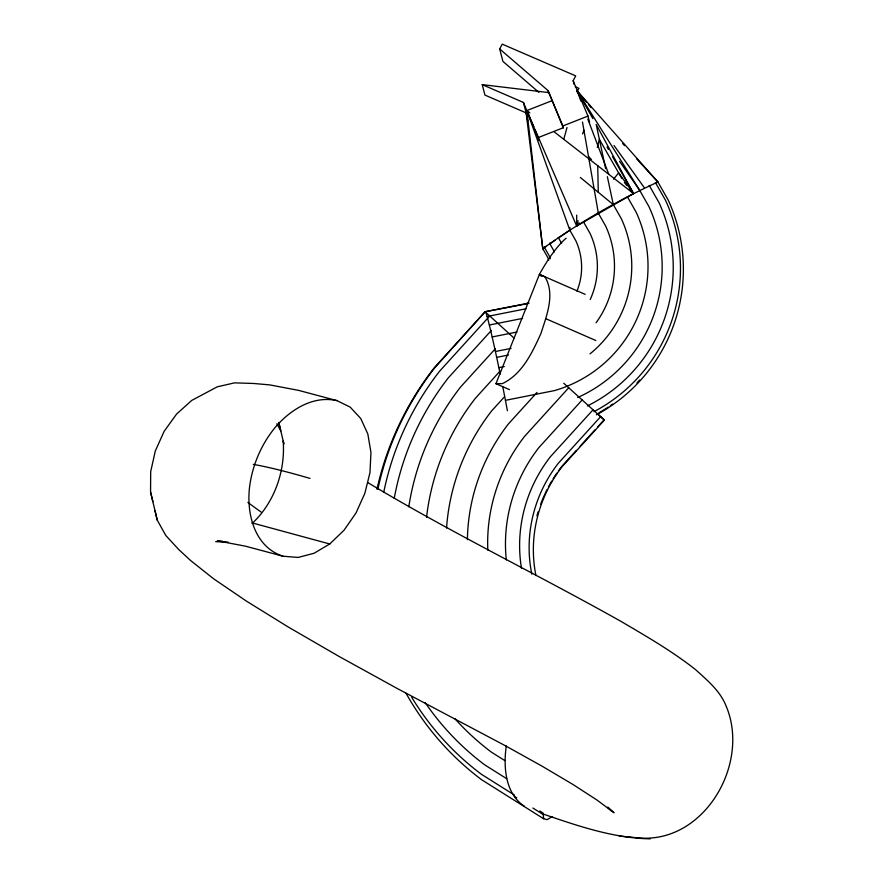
<?xml version="1.0" encoding="UTF-8"?>
<svg xmlns="http://www.w3.org/2000/svg" width="883" height="883" viewBox="0 0 883 883"><rect width="100%" height="100%" fill="white"/><g stroke="black" fill="none" stroke-linecap="round" stroke-linejoin="round"><path stroke-width="1.32" d="M605.639 168.675L596.191 124.426L633.519 193.543L576.676 226.048L576.709 215.121M608.1 807.294L614.016 812.746L597.029 800.064L572.846 784.413L541.996 766.124L505.131 745.616L397.681 688.74L339.127 656.488L288.377 627.085L246.28 601.025L213.52 578.718L190.64 560.55L178.719 549.535L165.805 535.484L157.229 520.076L150.563 492.008L150.684 471.665L155.309 450.97L164.128 431.346L176.545 414.105L191.71 400.441L217.295 386.809L234.569 382.858L253.73 383.476L269.933 384.922L298.73 390.407L336.887 400.606L350.176 407.118L360.728 418.487L367.814 433.939L370.959 452.427L369.955 472.681L364.856 493.321L356.026 512.957L344.039 530.23L329.745 543.983L314.094 553.255L298.167 557.438L283.046 556.224L245.375 546.158L217.295 540.815L222.704 541.301M569.965 227.439L569.833 230.176L575.782 240.629A63.918 63.697 16.6 0 1 576.93 291.169M524.392 806.256C505.186 793.718 503.266 766.841 506.279 745.969M495.959 383.719L502.394 383.608C522.261 374.171 532.261 352.538 540.926 333.509C546.522 315.871 555.528 294.116 544.855 276.765L539.414 274.381L495.959 383.719L509.502 389.635M534.966 129.404L576.676 226.048L578.067 220.717M597.283 147.373L599.38 139.371L621.731 178.256M563.773 139.304L567.007 127.516M548.751 260.187A34.018 33.907 16.6 0 0 547.46 256.931L542.769 248.697L526.147 112.892L526.842 110.574L551.952 100.695M582.603 133.962L583.917 130.176M538.917 92.384L502.913 61.391L499.679 48.951L502.239 44.15L575.705 75.894L573.155 80.695L574.127 84.426M577.029 91.931L578.939 88.344L575.208 86.722M576.676 226.048L579.193 222.858M613.586 179.216L618.619 172.836L633.519 193.543L554.226 131.876M529.822 112.892L526.842 110.574L542.769 248.697C578.597 222.935 617.78 200.397 657.912 181.997L668.199 200.066A166.258 165.695 16.6 0 1 596.378 414.833M376.953 489.226A297.615 286.909 -48.1 0 1 434.16 367.88L485.131 311.732L434.646 367.924A293.686 283.112 -48.1 0 0 377.913 488.994M485.418 312.019L489.745 315.971L439.469 371.346A284.425 274.183 -48.1 0 0 383.708 492.427M491.401 330.408L448.288 377.88A270.463 260.728 -48.1 0 0 394.237 498.387M495.341 348.741L460.496 387.107A252.759 243.664 -48.1 0 0 408.807 506.787M499.955 371.213L475.286 398.388A232.505 224.139 -48.1 0 0 426.555 517.339M504.359 396.931L491.621 410.948A211.092 203.498 -48.1 0 0 446.544 528.067M537.041 392.405L508.409 423.939A189.988 183.145 -48.1 0 0 467.405 539.634M568.729 387.769L524.491 436.478A170.607 164.47 -48.1 0 0 487.813 550.153M582.151 399.955L538.785 447.703A154.293 148.741 -48.1 0 0 506.312 559.921M535.937 575.584A133.322 128.521 -48.1 0 1 562.14 466.621L604.391 420.087L593.023 409.811L550.308 456.853A142.141 137.031 -48.1 0 0 521.478 568.255M600.617 416.677L558.277 463.31A134.989 130.132 -48.1 0 0 531.853 574.237M576.422 450.308L561.654 466.566A137.251 132.318 -48.1 0 0 558.409 470.904M580.109 446.235L594.877 429.977M597.648 426.93L604.115 419.811L597.769 414.017M252.152 523.453C274.381 502.67 285.452 471.191 283.189 441.003L283.763 443.387M542.769 248.697L546.158 246.39M550.661 243.3L555.175 240.209M558.553 237.891L569.833 230.176L526.842 110.574L528.177 112.936M552.394 816.543L547.085 819.656L543.586 818.718L481.599 779.711A297.615 286.909 -48.1 0 1 406.025 693.243M655.484 183.311L657.912 181.997L577.074 90.817L580.97 101.092M499.679 48.951L548.034 90.574L563.354 127.947L562.835 125.96L587.957 116.081L573.155 80.695M538.829 140.22L538.144 137.616L563.266 127.737M635.307 837.537C702.316 846.499 751.003 765.108 726.19 706.201C720.175 690.87 707.471 680.484 695.649 669.711C672.294 651.257 646.444 636.345 620.837 621.29C537.019 574.226 450.407 532.25 367.979 482.692M528.299 302.88A34.018 33.907 16.6 0 1 526.091 303.609L485.131 311.732L526.765 303.807A35.331 35.21 16.6 0 0 529.072 303.057M485.705 311.964L487.14 316.489L526.003 308.774M487.14 316.489L489.348 325.01L522.581 318.41M489.348 325.01L492.173 336.953L517.052 332.008M492.173 336.953L495.418 351.489L511.069 348.388M496.676 357.361L508.542 354.999M495.418 351.489L498.873 367.637L504.27 366.566M507.405 410.738L505.451 400.33L554.48 390.595A130.044 129.591 16.6 0 0 636.146 212.207L627.405 196.821M215.673 541.687L228.024 542.085M336.887 400.606C313.255 395.341 290.893 409.436 275.882 426.599A106.81 95.861 -75 0 0 249.966 484.149C245.761 511.467 253.564 546.776 283.046 556.224M543.818 814.281C578.332 826.08 613.42 838.155 650.285 838.85M619.281 836.113L633.707 837.382M527.703 121.004L526.147 112.892L484.944 95.088L482.228 84.636L548.553 92.56M252.108 522.891L329.745 543.983M482.228 84.636L523.431 102.439L538.144 137.616M566.146 238.222A82.152 21.567 -66.7 0 0 539.414 274.381L585.131 294.337M545.926 318.752L595.848 340.518M504.855 760.616L491.401 752.139A270.463 260.728 -48.1 0 1 454.977 718.751M506.699 778.696L484.8 764.921A284.425 274.183 -48.1 0 1 425.076 702.46M514.48 795.097L481.467 774.325A293.686 283.112 -48.1 0 1 411.688 697.25M539.756 811.002L543.2 813.166L543.586 818.718M514.425 796.422L516.743 797.868M532.902 808.044L543.299 814.59M580.319 177.45L613.321 204.657L621.378 218.818A113.73 113.344 16.6 0 1 589.987 353.895M563.707 383.211L593.023 409.811M489.745 315.971L513.994 338.046M539.414 274.381L541.356 276.302M607.614 807.272L611.235 810.892M588.497 156.512L591.367 159.437M622.714 143.62L624.557 145.64M636.61 158.774L657.912 181.997M592.901 118.631L577.074 90.817L586.731 102.406M588.486 104.514L591.124 107.682M624.424 182.505L626.908 185.518M629.391 188.532L633.519 193.543L612.482 156.567M614.005 145.496L644.424 187.825M619.513 161.28L639.645 190.253L648.994 206.699A144.315 143.819 16.6 0 1 577.703 397.538M577.074 90.817L639.645 190.253M655.44 182.582L665.583 200.419A163.068 162.505 16.6 0 1 593.972 411.677M649.204 185.397L659.038 202.682A155.585 155.044 16.6 0 1 587.383 405.948M607.051 147.019L608.409 149.404M583.52 221.92L590.12 233.531A79.503 79.227 16.6 0 1 590.219 299.514M558.222 237.428L561.599 243.344M549.491 243.167L554.469 251.92M544.215 247.008L548.961 255.342A35.331 35.21 16.6 0 1 550.308 258.719M276.854 423.774L280.805 430.893L279.072 423.608M526.842 110.574L533.884 126.898M548.034 90.574L562.835 125.96M587.802 119.073L608.762 174.282M587.957 116.081L589.579 122.296M523.431 102.439L526.147 112.892M150.563 492.008L152.858 501.632M154.966 510.606L157.229 520.076M278.785 422.405L283.929 444.072M607.349 176.677L613.321 204.657M498.873 367.637L500.186 374.05M502.824 386.975L505.451 400.33M582.504 122.031L598.343 213.211L605.672 226.092A96.49 96.159 16.6 0 1 596.069 322.759M597.736 165.717L598.266 192.251M261.07 512.008A693.42 56.821 24.6 0 1 247.858 502.394M253.289 464.37A693.42 56.821 24.6 0 1 309.966 478.409M536.93 515.838A137.251 132.318 -48.1 0 1 538.056 511.952M540.65 504.281A137.251 132.318 -48.1 0 1 547.151 489.414M548.398 487.019A137.251 132.318 -48.1 0 1 551.709 481.125M553.122 478.807A137.251 132.318 -48.1 0 1 556.842 473.133M639.667 379.988A164.955 164.393 16.6 0 1 636.941 382.957M612.603 404.083A164.955 164.393 16.6 0 1 610.396 405.617M608.166 407.118A164.955 164.393 16.6 0 1 598.983 412.78"/></g></svg>
